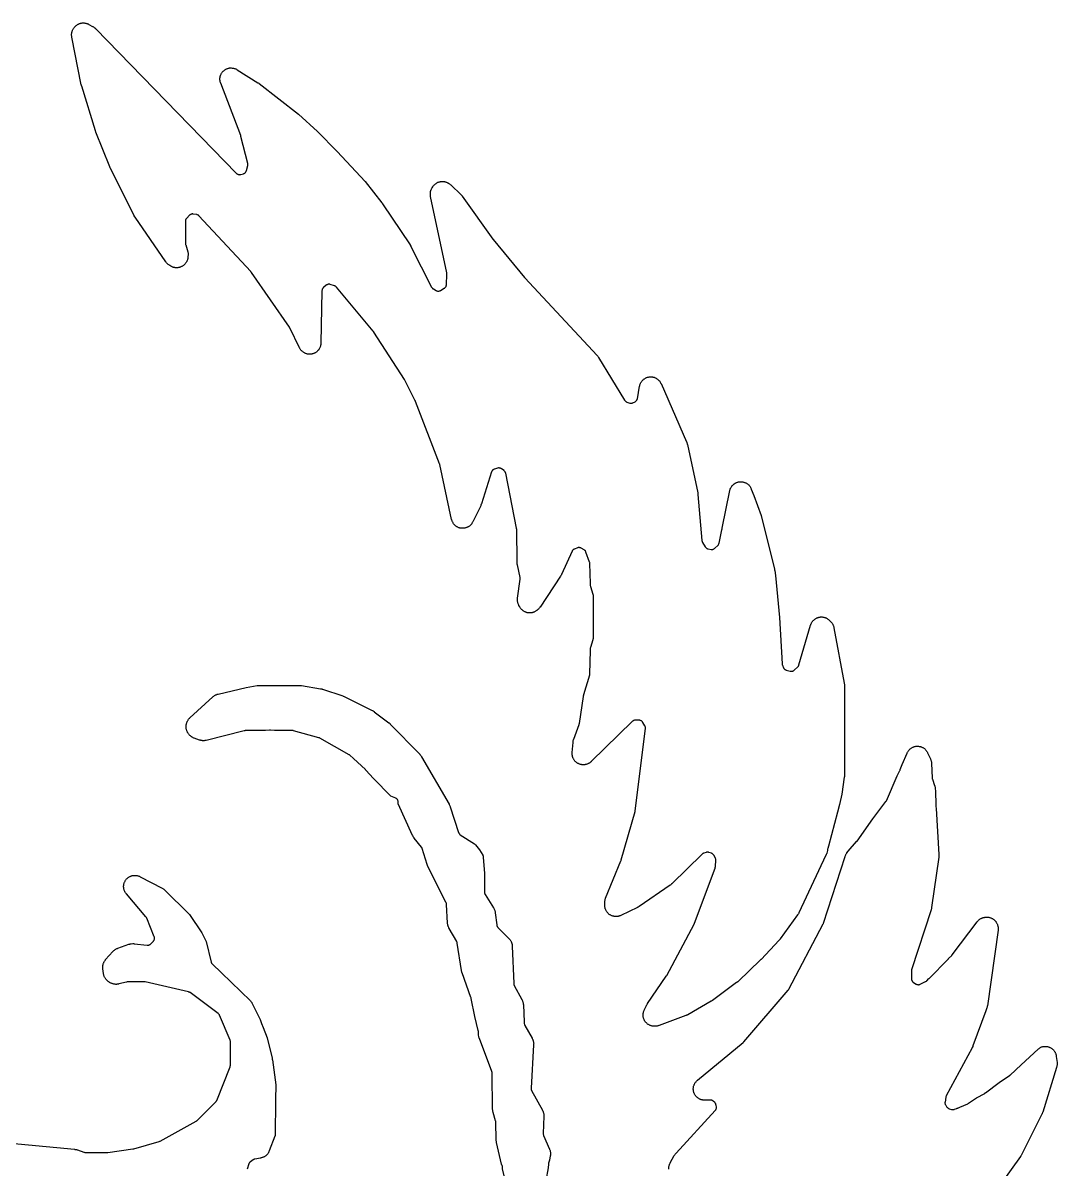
# Model space of a CAD drawing. Header units: millimetres. Extents: x 13 to 182, y 21 to 298.
# Drawn here: x 97.6 to 170.2, y 217.3 to 297.8 of the extents above; entities that cross this region are included whole.
import ezdxf

# ---------------------------------------------------------------- set-up
doc = ezdxf.new("R2010")
doc.units = ezdxf.units.MM
doc.layers.add('CUT', color=7, linetype='CONTINUOUS')

msp = doc.modelspace()

# ---------------------------------------------------------------- linework, layer by layer
at = {"layer": 'CUT'}
msp.add_lwpolyline([(112.8887, 287.1507), (113.076, 287.2076), (113.1048, 287.218), (113.1324, 287.2313), (113.1585, 287.2473), (113.1828, 287.2659), (113.2051, 287.2869), (113.2252, 287.31), (113.2428, 287.3351), (113.2577, 287.3618), (113.2699, 287.3899), (113.2791, 287.4191), (113.3712, 287.7733), (113.3773, 287.8027), (113.3804, 287.8325), (113.3806, 287.8625), (113.3777, 287.8923), (113.3719, 287.9217), (112.8967, 289.8198), (112.8918, 289.8371), (112.8845, 289.8605), (112.8786, 289.8774), (111.4748, 293.5547), (111.4674, 293.5756), (111.4536, 293.6177), (111.442, 293.6604), (111.4348, 293.6929), (111.4274, 293.7366), (111.4235, 293.7695), (111.4205, 293.8138), (111.4198, 293.8469), (111.4211, 293.8913), (111.4237, 293.9244), (111.4294, 293.9683), (111.4352, 294.001), (111.4452, 294.0442), (111.4542, 294.0761), (111.4684, 294.1181), (111.4805, 294.149), (111.4988, 294.1894), (111.5139, 294.219), (111.536, 294.2574), (111.554, 294.2853), (111.5798, 294.3214), (111.6004, 294.3474), (111.6296, 294.3807), (111.6527, 294.4046), (111.685, 294.4349), (111.7103, 294.4564), (111.7455, 294.4834), (111.7728, 294.5023), (111.8105, 294.5256), (111.8395, 294.5417), (111.8793, 294.5613), (111.9097, 294.5745), (111.9512, 294.59), (111.9829, 294.6001), (112.0257, 294.6115), (112.0579, 294.6184), (112.1022, 294.6256), (112.1392, 294.6297), (112.1861, 294.6325), (112.2039, 294.6326), (112.269, 294.6235), (112.3029, 294.6188), (112.3621, 294.6105), (112.4294, 294.6011), (112.4601, 294.5914), (112.5037, 294.5752), (112.5357, 294.5615), (112.5774, 294.5409), (112.6179, 294.5182), (112.6379, 294.5063), (114.0842, 293.5951), (114.1032, 293.5825), (114.1497, 293.5498), (114.168, 293.5362), (116.9264, 291.3801), (118.2701, 290.1633), (119.6618, 288.7671), (121.6113, 286.652), (122.7943, 285.1558), (122.8051, 285.1416), (122.8313, 285.1056), (122.8415, 285.091), (124.7696, 282.2106), (124.784, 282.1877), (124.8181, 282.1294), (124.8311, 282.1056), (126.2847, 279.2413), (126.2995, 279.2154), (126.3168, 279.1911), (126.3365, 279.1686), (126.3583, 279.1482), (126.382, 279.1301), (126.4074, 279.1144), (126.6113, 279.002), (126.6366, 278.9896), (126.663, 278.9796), (126.6902, 278.9721), (126.718, 278.9672), (126.7461, 278.9649), (126.7743, 278.9653), (126.8023, 278.9683), (126.8299, 278.974), (126.8569, 278.9822), (126.883, 278.9929), (126.908, 279.006), (127.1771, 279.164), (127.202, 279.1803), (127.2251, 279.199), (127.2463, 279.22), (127.2653, 279.2429), (127.282, 279.2676), (127.2961, 279.2938), (127.3075, 279.3213), (127.3162, 279.3498), (127.322, 279.379), (127.3249, 279.4087), (127.3603, 280.1653), (127.3604, 280.1909), (127.3583, 280.2164), (127.3541, 280.2416), (126.2146, 285.61), (126.2106, 285.6309), (126.2038, 285.6729), (126.1989, 285.7153), (126.1968, 285.7471), (126.1959, 285.7897), (126.1968, 285.8216), (126.2, 285.8641), (126.2039, 285.8958), (126.2111, 285.9378), (126.218, 285.9689), (126.2291, 286.0101), (126.2389, 286.0405), (126.2539, 286.0803), (126.2665, 286.1097), (126.2852, 286.1479), (126.3057, 286.1853), (126.3163, 286.2037), (126.3609, 286.2767), (126.373, 286.2954), (126.3982, 286.3323), (126.4251, 286.3678), (126.4465, 286.3934), (126.4769, 286.4262), (126.5007, 286.4495), (126.5341, 286.4791), (126.5602, 286.5), (126.5964, 286.5261), (126.6244, 286.5443), (126.663, 286.5667), (126.6927, 286.582), (126.7333, 286.6005), (126.7644, 286.6128), (126.8066, 286.6272), (126.8387, 286.6363), (126.8822, 286.6464), (126.9151, 286.6524), (126.9593, 286.6582), (126.9926, 286.6608), (127.0372, 286.6622), (127.0706, 286.6615), (127.1151, 286.6584), (127.1483, 286.6545), (127.1923, 286.647), (127.2249, 286.6398), (127.2679, 286.628), (127.2997, 286.6176), (127.3413, 286.6016), (127.3821, 286.5836), (127.4023, 286.5741), (127.4384, 286.5559), (127.458, 286.5454), (127.4967, 286.5235), (127.5344, 286.4997), (127.5616, 286.4804), (127.5967, 286.453), (127.6304, 286.4239), (127.6468, 286.4089), (128.331, 285.7549), (128.346, 285.7399), (128.3753, 285.7091), (128.4031, 285.677), (128.4294, 285.6436), (128.4421, 285.6266), (130.5932, 282.6068), (130.5995, 282.5983), (130.6084, 282.5867), (130.6149, 282.5784), (132.8056, 279.9219), (132.8115, 279.915), (132.8197, 279.9056), (132.8258, 279.8989), (137.9011, 274.451), (137.9163, 274.4338), (137.9459, 274.3987), (137.9736, 274.3621), (137.9993, 274.3242), (138.0118, 274.3049), (139.8358, 271.3025), (139.8527, 271.2776), (139.8721, 271.2545), (139.8936, 271.2334), (139.9172, 271.2146), (139.9426, 271.1983), (139.9694, 271.1846), (139.9975, 271.1736), (140.1966, 271.1074), (140.2252, 271.0994), (140.2544, 271.0943), (140.2839, 271.0921), (140.3136, 271.0929), (140.343, 271.0965), (140.3719, 271.1031), (140.4, 271.1124), (140.427, 271.1245), (140.5749, 271.1995), (140.6016, 271.2148), (140.6266, 271.2328), (140.6496, 271.2532), (140.6704, 271.2759), (140.6888, 271.3006), (140.7045, 271.327), (140.7175, 271.355), (140.7275, 271.3841), (140.7345, 271.414), (140.8918, 272.29), (140.8962, 272.3116), (140.9061, 272.3545), (140.9181, 272.397), (140.9287, 272.4283), (140.9448, 272.4693), (140.9583, 272.4995), (140.9784, 272.5388), (140.9948, 272.5674), (141.0186, 272.6045), (141.0378, 272.6315), (141.0651, 272.6661), (141.0868, 272.691), (141.1174, 272.7228), (141.1414, 272.7454), (141.175, 272.7741), (141.2011, 272.7943), (141.2373, 272.8195), (141.2653, 272.837), (141.3038, 272.8586), (141.3334, 272.8733), (141.3738, 272.8909), (141.4047, 272.9027), (141.4466, 272.9163), (141.4785, 272.925), (141.5216, 272.9345), (141.5542, 272.94), (141.598, 272.9452), (141.6309, 272.9474), (141.675, 272.9483), (141.7081, 272.9474), (141.752, 272.9439), (141.7848, 272.9398), (141.8282, 272.932), (141.8604, 272.9247), (141.9029, 272.9127), (141.9342, 272.9022), (141.9753, 272.8862), (142.0055, 272.8727), (142.0448, 272.8527), (142.0735, 272.8363), (142.1107, 272.8126), (142.1376, 272.7934), (142.1723, 272.7662), (142.1972, 272.7445), (142.229, 272.714), (142.2517, 272.69), (142.2804, 272.6565), (142.3007, 272.6303), (142.3259, 272.5942), (142.3435, 272.5662), (142.3651, 272.5278), (142.3848, 272.4883), (142.3942, 272.4684), (144.1913, 268.379), (144.2, 268.3578), (144.2162, 268.3151), (144.2303, 268.2716), (144.2421, 268.2274), (144.2474, 268.2052), (144.9723, 264.8156), (144.9773, 264.7877), (144.9877, 264.7179), (144.991, 264.6898), (145.2666, 261.4561), (145.2702, 261.4285), (145.2764, 261.4014), (145.2851, 261.375), (145.2961, 261.3495), (145.3095, 261.3251), (145.5042, 261.0065), (145.5201, 260.983), (145.5382, 260.9612), (145.5582, 260.9411), (145.5801, 260.923), (145.6035, 260.9071), (145.6284, 260.8935), (145.6544, 260.8822), (145.6814, 260.8735), (145.7091, 260.8673), (145.9069, 260.8331), (145.9374, 260.8294), (145.9682, 260.8289), (145.9988, 260.8315), (146.029, 260.8372), (146.0584, 260.846), (146.0868, 260.8577), (146.1138, 260.8723), (146.1392, 260.8896), (146.1627, 260.9094), (146.3817, 261.1137), (146.4032, 261.1359), (146.4223, 261.1602), (146.4387, 261.1864), (146.4524, 261.2141), (146.4632, 261.2431), (146.4709, 261.273), (146.6638, 262.2176), (146.67, 262.23), (146.6803, 262.2569), (146.688, 262.2847), (146.693, 262.3132), (146.7087, 262.4374), (147.1997, 264.8426), (147.2278, 264.9703), (147.2331, 264.9919), (147.2448, 265.0349), (147.2587, 265.0773), (147.2647, 265.093), (147.2792, 265.1274), (147.2937, 265.1574), (147.315, 265.1966), (147.3324, 265.2251), (147.3575, 265.2619), (147.3776, 265.2885), (147.4062, 265.3227), (147.4289, 265.3472), (147.4607, 265.3784), (147.4857, 265.4005), (147.5205, 265.4284), (147.5475, 265.448), (147.5849, 265.4723), (147.6137, 265.4891), (147.6533, 265.5095), (147.6837, 265.5234), (147.7251, 265.5399), (147.7567, 265.5507), (147.7995, 265.5629), (147.832, 265.5706), (147.8759, 265.5785), (147.909, 265.5829), (147.9534, 265.5865), (147.9867, 265.5876), (148.0313, 265.5868), (148.0646, 265.5845), (148.1089, 265.5793), (148.1418, 265.5738), (148.1853, 265.5642), (148.2175, 265.5555), (148.2599, 265.5417), (148.2911, 265.5298), (148.3319, 265.5118), (148.3617, 265.4969), (148.4006, 265.475), (148.4288, 265.4572), (148.4652, 265.4316), (148.4916, 265.4111), (148.5253, 265.382), (148.5495, 265.3589), (148.5802, 265.3266), (148.602, 265.3013), (148.6294, 265.2662), (148.6485, 265.2388), (148.6723, 265.2011), (148.6886, 265.172), (148.7085, 265.1322), (148.7264, 265.0914), (148.7349, 265.0707), (148.9117, 264.6064), (149.421, 263.2028), (150.3595, 259.4421), (150.3638, 259.4229), (150.3737, 259.3746), (150.3772, 259.3552), (150.4325, 259.0059), (150.7199, 256.0499), (150.8916, 252.8064), (150.8945, 252.7783), (150.8999, 252.7506), (150.9079, 252.7235), (150.9184, 252.6974), (150.9972, 252.5253), (151.0106, 252.4995), (151.0264, 252.475), (151.0446, 252.4522), (151.0649, 252.4312), (151.0871, 252.4124), (151.111, 252.3958), (151.1365, 252.3815), (151.1632, 252.3698), (151.1909, 252.3608), (151.4636, 252.2863), (151.4933, 252.2798), (151.5235, 252.2763), (151.5539, 252.2759), (151.5842, 252.2786), (151.6141, 252.2844), (151.6432, 252.2931), (151.6713, 252.3047), (151.6981, 252.3192), (151.7233, 252.3362), (151.7466, 252.3557), (151.995, 252.5861), (152.0174, 252.6092), (152.0372, 252.6347), (152.0542, 252.6621), (152.0682, 252.6912), (152.0789, 252.7216), (152.8982, 255.5157), (152.905, 255.5369), (152.9196, 255.579), (152.9364, 255.6203), (152.9504, 255.6506), (152.9711, 255.6901), (152.9881, 255.7188), (153.0126, 255.7561), (153.0323, 255.783), (153.0604, 255.8176), (153.0827, 255.8425), (153.1141, 255.8741), (153.1387, 255.8966), (153.1731, 255.9251), (153.1998, 255.945), (153.2368, 255.9699), (153.2654, 255.9871), (153.3047, 256.0082), (153.3349, 256.0225), (153.376, 256.0396), (153.4075, 256.0509), (153.4501, 256.0638), (153.4825, 256.0719), (153.5262, 256.0806), (153.5593, 256.0854), (153.6036, 256.0897), (153.637, 256.0913), (153.6815, 256.0911), (153.7149, 256.0894), (153.7592, 256.0848), (153.7922, 256.0798), (153.8359, 256.0709), (153.8683, 256.0626), (153.9108, 256.0494), (153.9422, 256.038), (153.9833, 256.0207), (154.0133, 256.0062), (154.0525, 255.9849), (154.081, 255.9675), (154.1178, 255.9424), (154.1445, 255.9223), (154.1787, 255.8937), (154.2114, 255.8635), (154.2274, 255.8479), (154.3165, 255.757), (154.3316, 255.7408), (154.361, 255.7076), (154.3888, 255.673), (154.4083, 255.6461), (154.4325, 255.609), (154.4492, 255.5803), (154.4697, 255.541), (154.4835, 255.5108), (154.5, 255.4696), (154.5108, 255.4382), (154.5232, 255.3956), (154.5334, 255.3525), (154.538, 255.3308), (155.2611, 251.4354), (155.2644, 251.415), (155.27, 251.3742), (155.2738, 251.3331), (155.2757, 251.2918), (155.2762, 251.2712), (155.2762, 244.9847), (155.2759, 244.9679), (155.2746, 244.9342), (155.2721, 244.9006), (155.2683, 244.8672), (155.2661, 244.8505), (155.0841, 243.6443), (154.9335, 242.9273), (154.7982, 242.3842), (154.1614, 240.0014), (154.0997, 239.8342), (154.09, 239.8028), (154.0838, 239.7704), (154.0812, 239.7376), (154.0802, 239.6974), (154.0326, 239.5193), (154.027, 239.5), (154.0149, 239.4616), (154.0011, 239.4239), (153.9856, 239.3868), (153.9774, 239.3684), (152.0718, 235.3199), (152.0624, 235.301), (152.0427, 235.2638), (152.0213, 235.2275), (151.9982, 235.1923), (151.9862, 235.175), (150.7694, 233.4964), (150.7516, 233.4734), (150.7051, 233.4173), (150.6858, 233.3955), (149.4189, 232.054), (149.4111, 232.0459), (149.3914, 232.0261), (149.3834, 232.0182), (147.8079, 230.508), (147.7858, 230.4882), (147.7291, 230.4406), (147.7058, 230.4223), (146.0094, 229.179), (145.9889, 229.1648), (145.9367, 229.1308), (145.9154, 229.1178), (144.2745, 228.1749), (144.2583, 228.166), (144.2255, 228.1489), (144.1921, 228.1332), (144.158, 228.1189), (144.1408, 228.1121), (142.2639, 227.4116), (142.2435, 227.4046), (142.2023, 227.3914), (142.1605, 227.3802), (142.1288, 227.3734), (142.0861, 227.3663), (142.0539, 227.3625), (142.0108, 227.3596), (141.9675, 227.3587), (141.9459, 227.3588), (141.9135, 227.3596), (141.8914, 227.3608), (141.8472, 227.3642), (141.8033, 227.3698), (141.7706, 227.3756), (141.7274, 227.3854), (141.6954, 227.3944), (141.6534, 227.4085), (141.6225, 227.4206), (141.5821, 227.4387), (141.5525, 227.4538), (141.514, 227.4758), (141.4861, 227.4937), (141.45, 227.5194), (141.4239, 227.54), (141.3905, 227.5691), (141.3666, 227.5921), (141.3363, 227.6244), (141.3147, 227.6496), (141.2877, 227.6848), (141.2687, 227.712), (141.2453, 227.7496), (141.2291, 227.7786), (141.2095, 227.8183), (141.1962, 227.8488), (141.1806, 227.8902), (141.1704, 227.9218), (141.1589, 227.9646), (141.1519, 227.997), (141.1447, 228.0408), (141.1409, 228.0737), (141.138, 228.118), (141.1375, 228.1511), (141.1389, 228.1954), (141.1417, 228.2285), (141.1475, 228.2724), (141.1535, 228.3051), (141.1636, 228.3482), (141.1727, 228.3801), (141.187, 228.4221), (141.2034, 228.4632), (141.2121, 228.4836), (141.3669, 228.8235), (141.3754, 228.8413), (141.3933, 228.8763), (141.4127, 228.9106), (141.4336, 228.944), (141.4444, 228.9605), (142.7668, 230.883), (142.776, 230.8973), (142.7881, 230.9172), (142.7965, 230.932), (144.7158, 234.5367), (144.7244, 234.5543), (144.7355, 234.5789), (144.743, 234.5971), (146.1916, 238.4675), (146.2008, 238.4966), (146.207, 238.5264), (146.2102, 238.5567), (146.2359, 239.0377), (146.236, 239.0674), (146.2332, 239.0969), (146.2274, 239.126), (146.2189, 239.1544), (146.2075, 239.1818), (146.1936, 239.208), (146.0932, 239.3753), (146.0766, 239.4001), (146.0576, 239.4231), (146.0364, 239.4442), (146.0132, 239.463), (145.9883, 239.4794), (145.9618, 239.4933), (145.9341, 239.5044), (145.7593, 239.565), (145.7327, 239.5729), (145.7055, 239.5782), (145.6779, 239.5811), (145.6501, 239.5813), (145.6225, 239.5791), (145.5952, 239.5742), (145.5685, 239.5669), (145.4058, 239.5141), (145.3801, 239.5044), (145.3554, 239.4925), (145.3319, 239.4783), (145.3099, 239.4621), (145.2893, 239.4439), (143.1466, 237.3624), (143.1326, 237.3494), (143.1042, 237.324), (143.0748, 237.2999), (143.0443, 237.277), (143.0288, 237.2659), (140.8534, 235.7728), (140.8393, 235.7635), (140.8107, 235.7454), (140.7815, 235.7284), (140.7517, 235.7125), (140.7366, 235.7049), (139.5834, 235.146), (139.5637, 235.1371), (139.5239, 235.1201), (139.4833, 235.105), (139.4524, 235.0952), (139.4105, 235.0842), (139.3788, 235.0774), (139.336, 235.0704), (139.3038, 235.0667), (139.2606, 235.0638), (139.2281, 235.0632), (139.1848, 235.0645), (139.1525, 235.0671), (139.1095, 235.0726), (139.0776, 235.0782), (139.0353, 235.0878), (139.0041, 235.0964), (138.9629, 235.11), (138.9327, 235.1217), (138.893, 235.1392), (138.864, 235.1537), (138.8262, 235.1749), (138.7988, 235.1921), (138.7632, 235.2169), (138.7375, 235.2367), (138.7045, 235.2647), (138.6808, 235.2869), (138.6507, 235.318), (138.6292, 235.3423), (138.6022, 235.3762), (138.5832, 235.4025), (138.5595, 235.4388), (138.5432, 235.4668), (138.5231, 235.5052), (138.5095, 235.5346), (138.4932, 235.5747), (138.4825, 235.6054), (138.4702, 235.6469), (138.4624, 235.6784), (138.4542, 235.7209), (138.4495, 235.753), (138.4454, 235.7961), (138.4433, 235.8394), (138.4428, 235.861), (138.4428, 236.0244), (138.4433, 236.0462), (138.4455, 236.0897), (138.4497, 236.1331), (138.4544, 236.1654), (138.4629, 236.2082), (138.4707, 236.2399), (138.4832, 236.2817), (138.4977, 236.3228), (138.5055, 236.3431), (139.5834, 238.9801), (139.5892, 238.9955), (139.5966, 239.0169), (139.6016, 239.0326), (140.5722, 242.4302), (140.5777, 242.4525), (140.5814, 242.4753), (141.3062, 248.2551), (141.3084, 248.2832), (141.3079, 248.3115), (141.3048, 248.3396), (141.299, 248.3673), (141.2907, 248.3943), (141.2798, 248.4204), (141.2666, 248.4453), (141.1195, 248.6936), (141.1031, 248.7184), (141.0843, 248.7415), (141.0633, 248.7626), (141.0403, 248.7815), (141.0156, 248.798), (140.9893, 248.812), (140.9618, 248.8234), (140.9333, 248.8319), (140.9041, 248.8376), (140.8745, 248.8404), (140.6165, 248.8516), (140.5859, 248.8514), (140.5555, 248.848), (140.5256, 248.8416), (140.4965, 248.8322), (140.4685, 248.8198), (140.4419, 248.8047), (140.417, 248.7869), (140.3941, 248.7667), (137.5001, 245.9453), (137.4841, 245.9304), (137.4514, 245.9015), (137.4174, 245.8743), (137.391, 245.8551), (137.3545, 245.8312), (137.3263, 245.8147), (137.2877, 245.7945), (137.258, 245.7808), (137.2176, 245.7644), (137.1868, 245.7536), (137.145, 245.7413), (137.1132, 245.7335), (137.0704, 245.7252), (137.0381, 245.7206), (136.9947, 245.7165), (136.9621, 245.715), (136.9185, 245.7151), (136.8858, 245.7168), (136.8425, 245.7212), (136.8101, 245.726), (136.7674, 245.7345), (136.7357, 245.7424), (136.694, 245.7551), (136.6632, 245.766), (136.6229, 245.7826), (136.5933, 245.7965), (136.5548, 245.817), (136.5267, 245.8336), (136.4904, 245.8577), (136.464, 245.877), (136.4302, 245.9045), (136.4058, 245.9263), (136.3748, 245.9569), (136.3527, 245.9809), (136.3247, 246.0144), (136.305, 246.0405), (136.2805, 246.0765), (136.2634, 246.1043), (136.2424, 246.1426), (136.2281, 246.1719), (136.211, 246.212), (136.1996, 246.2426), (136.1864, 246.2842), (136.178, 246.3158), (136.1689, 246.3584), (136.1636, 246.3906), (136.1587, 246.434), (136.1566, 246.4666), (136.1558, 246.5102), (136.1572, 246.5537), (136.1584, 246.5755), (136.2155, 247.2854), (136.2176, 247.3057), (136.2227, 247.3464), (136.2297, 247.3868), (136.2363, 247.4167), (136.247, 247.4563), (136.2594, 247.4953), (136.266, 247.5147), (136.6486, 248.5513), (136.6577, 248.5806), (136.6638, 248.6107), (136.9497, 250.5179), (136.9555, 250.5492), (136.9728, 250.6268), (136.9808, 250.6576), (137.3878, 252.0202), (137.3944, 252.0465), (137.3986, 252.0732), (137.4003, 252.1003), (137.4322, 253.7469), (137.433, 253.7674), (137.4357, 253.8086), (137.4403, 253.8495), (137.4451, 253.88), (137.4534, 253.9204), (137.4635, 253.9603), (137.4691, 253.9802), (137.6316, 254.5167), (137.6388, 254.5452), (137.6431, 254.5743), (137.6445, 254.6036), (137.6446, 257.5918), (137.6431, 257.6215), (137.6387, 257.6509), (137.6314, 257.6798), (137.4691, 258.2087), (137.4635, 258.2287), (137.4532, 258.2687), (137.4447, 258.3093), (137.4398, 258.3399), (137.4351, 258.381), (137.4323, 258.4223), (137.4314, 258.443), (137.4013, 259.8424), (137.3988, 259.8751), (137.3928, 259.9073), (137.3833, 259.9386), (137.1263, 260.6444), (137.1145, 260.6723), (137.1, 260.6989), (137.0828, 260.7239), (137.0632, 260.7471), (137.0413, 260.7681), (137.0174, 260.7868), (136.9918, 260.803), (136.7797, 260.9226), (136.7533, 260.9359), (136.7257, 260.9464), (136.6972, 260.9542), (136.6681, 260.9592), (136.6387, 260.9613), (136.6092, 260.9604), (136.5799, 260.9567), (136.5511, 260.9501), (136.5231, 260.9407), (136.3079, 260.8566), (136.2815, 260.8448), (136.2563, 260.8304), (136.2327, 260.8138), (136.2107, 260.7949), (136.1907, 260.774), (136.1728, 260.7512), (136.1571, 260.7269), (136.1439, 260.7011), (135.4062, 259.0745), (135.3984, 259.0583), (135.3824, 259.0263), (135.365, 258.9949), (135.3464, 258.9643), (135.3368, 258.9492), (133.9069, 256.791), (133.8938, 256.7722), (133.8665, 256.7354), (133.8375, 256.6999), (133.8144, 256.6745), (133.7819, 256.6422), (133.7478, 256.6117), (133.7303, 256.5968), (133.6766, 256.5534), (133.6592, 256.54), (133.6239, 256.5142), (133.5873, 256.4901), (133.559, 256.4734), (133.5202, 256.4529), (133.4905, 256.439), (133.4499, 256.4225), (133.4189, 256.4116), (133.3769, 256.399), (133.345, 256.3912), (133.302, 256.3828), (133.2695, 256.3781), (133.2259, 256.3739), (133.1931, 256.3724), (133.1493, 256.3725), (133.1165, 256.3742), (133.0729, 256.3785), (133.0404, 256.3834), (132.9974, 256.392), (132.9656, 256.3999), (132.9236, 256.4127), (132.8927, 256.4237), (132.8522, 256.4405), (132.8225, 256.4545), (132.7838, 256.4751), (132.7556, 256.4919), (132.7191, 256.5162), (132.6927, 256.5357), (132.6588, 256.5634), (132.6344, 256.5854), (132.6033, 256.6163), (132.5811, 256.6405), (132.5532, 256.6743), (132.5335, 256.7006), (132.509, 256.7369), (132.4862, 256.7743), (132.4753, 256.7934), (132.4169, 256.9013), (132.4061, 256.9223), (132.3859, 256.965), (132.3678, 257.0087), (132.3561, 257.0421), (132.3427, 257.0874), (132.3345, 257.1219), (132.326, 257.1684), (132.3214, 257.2035), (132.3179, 257.2506), (132.317, 257.286), (132.3184, 257.3333), (132.3223, 257.3804), (132.3248, 257.4039), (132.5074, 258.7563), (132.5098, 258.7823), (132.5099, 258.8084), (132.5077, 258.8345), (132.5032, 258.8603), (132.3087, 259.7533), (132.3044, 259.7756), (132.297, 259.8203), (132.2919, 259.8653), (132.289, 259.9105), (132.2882, 259.9331), (132.258, 262.262), (132.2564, 262.2894), (132.2523, 262.3165), (131.4868, 266.1766), (131.4801, 266.2038), (131.4709, 266.2303), (131.4592, 266.2557), (131.4452, 266.28), (131.429, 266.3029), (131.4108, 266.3241), (131.3906, 266.3436), (131.3687, 266.3611), (131.1862, 266.4935), (131.1628, 266.5089), (131.138, 266.522), (131.1121, 266.5328), (131.0853, 266.5411), (131.0579, 266.5468), (131.03, 266.55), (131.002, 266.5506), (130.974, 266.5485), (130.9464, 266.5439), (130.9193, 266.5366), (130.6932, 266.4649), (130.6663, 266.4549), (130.6405, 266.4424), (130.616, 266.4276), (130.5931, 266.4104), (130.5719, 266.3912), (130.5526, 266.37), (130.5354, 266.347), (130.5205, 266.3226), (130.508, 266.2968), (130.498, 266.2699), (129.7871, 264.0365), (129.7759, 264.0053), (129.7452, 263.9286), (129.7317, 263.8984), (129.176, 262.7634), (129.1658, 262.7437), (129.1443, 262.7048), (129.1208, 262.6669), (129.1019, 262.6395), (129.0749, 262.6041), (129.0533, 262.5787), (129.0229, 262.5462), (128.999, 262.523), (128.9655, 262.4937), (128.9394, 262.473), (128.9032, 262.4471), (128.8752, 262.4291), (128.8366, 262.4069), (128.8069, 262.3917), (128.7663, 262.3735), (128.7353, 262.3613), (128.6931, 262.3471), (128.661, 262.3381), (128.6176, 262.3282), (128.5848, 262.3224), (128.5407, 262.3168), (128.5074, 262.3142), (128.463, 262.313), (128.4296, 262.3137), (128.3853, 262.3169), (128.3522, 262.321), (128.3083, 262.3285), (128.2758, 262.3358), (128.2329, 262.3477), (128.2012, 262.3581), (128.1597, 262.3742), (128.1293, 262.3877), (128.0896, 262.4078), (128.0606, 262.4242), (128.023, 262.4481), (127.9958, 262.4674), (127.9608, 262.4948), (127.9357, 262.5167), (127.9035, 262.5475), (127.8806, 262.5717), (127.8517, 262.6055), (127.8313, 262.6319), (127.8059, 262.6684), (127.7882, 262.6967), (127.7665, 262.7355), (127.7517, 262.7654), (127.734, 262.8062), (127.7222, 262.8374), (127.7085, 262.8797), (127.697, 262.9227), (127.6918, 262.9443), (126.8594, 266.7979), (126.8537, 266.8203), (126.8462, 266.8423), (125.1605, 271.2221), (125.1546, 271.2363), (125.1461, 271.2555), (125.1395, 271.2694), (124.4071, 272.7124), (124.3997, 272.7261), (124.389, 272.7446), (124.3809, 272.7579), (122.2267, 276.0938), (122.2164, 276.1087), (122.2017, 276.1288), (122.1905, 276.1431), (119.6044, 279.2486), (119.5851, 279.2696), (119.564, 279.2886), (119.5412, 279.3056), (119.5169, 279.3203), (119.4913, 279.3327), (119.4646, 279.3426), (119.1716, 279.4356), (119.1426, 279.4432), (119.113, 279.4479), (119.0831, 279.4496), (119.0532, 279.4484), (119.0236, 279.4441), (118.9945, 279.4369), (118.9663, 279.4269), (118.9392, 279.4141), (118.9135, 279.3987), (118.8895, 279.3807), (118.6956, 279.2203), (118.6745, 279.201), (118.6553, 279.1798), (118.6382, 279.1569), (118.6234, 279.1324), (118.6109, 279.1067), (118.601, 279.0799), (118.5936, 279.0522), (118.589, 279.024), (118.587, 278.9955), (118.5091, 275.3138), (118.5081, 275.2916), (118.505, 275.2473), (118.4997, 275.2033), (118.4941, 275.1705), (118.4844, 275.1271), (118.4756, 275.0951), (118.4618, 275.0529), (118.4499, 275.0219), (118.4319, 274.9813), (118.417, 274.9515), (118.3952, 274.9129), (118.3774, 274.8848), (118.3518, 274.8485), (118.3314, 274.8223), (118.3024, 274.7887), (118.2794, 274.7646), (118.2472, 274.734), (118.222, 274.7123), (118.187, 274.6851), (118.1598, 274.666), (118.1222, 274.6423), (118.0933, 274.626), (118.0536, 274.6061), (118.0231, 274.5927), (117.9817, 274.5768), (117.95, 274.5665), (117.9072, 274.5548), (117.8747, 274.5477), (117.831, 274.5403), (117.798, 274.5363), (117.7537, 274.5333), (117.7204, 274.5326), (117.676, 274.5339), (117.6429, 274.5366), (117.5989, 274.5422), (117.5661, 274.5481), (117.5229, 274.5581), (117.4909, 274.5672), (117.4488, 274.5814), (117.4179, 274.5936), (117.3774, 274.6119), (117.3479, 274.627), (117.3094, 274.6492), (117.2814, 274.6672), (117.2454, 274.6931), (117.2193, 274.7138), (117.186, 274.7431), (117.1621, 274.7662), (117.1318, 274.7987), (117.1103, 274.824), (117.0834, 274.8593), (117.0645, 274.8867), (117.0411, 274.9244), (117.0197, 274.9633), (117.0094, 274.983), (116.3203, 276.3902), (116.3097, 276.4101), (116.2975, 276.4291), (113.6323, 280.2779), (113.6194, 280.2951), (113.601, 280.318), (113.587, 280.3342), (109.9491, 284.2486), (109.9283, 284.269), (109.9057, 284.2872), (109.8814, 284.3031), (109.8556, 284.3166), (109.8287, 284.3275), (109.8008, 284.3358), (109.7723, 284.3413), (109.5354, 284.3756), (109.5074, 284.3783), (109.4793, 284.3783), (109.4513, 284.3758), (109.4237, 284.3706), (109.3967, 284.3629), (109.3705, 284.3527), (109.3454, 284.3401), (109.3216, 284.3252), (109.2992, 284.3081), (109.2786, 284.289), (109.0868, 284.094), (109.0673, 284.0721), (109.05, 284.0484), (109.0351, 284.0232), (109.0227, 283.9966), (109.013, 283.9689), (109.0061, 283.9405), (109.0019, 283.9114), (109.0006, 283.8822), (109.0083, 282.298), (109.0097, 282.2702), (109.0138, 282.2426), (109.0203, 282.2155), (109.1644, 281.7215), (109.1699, 281.7009), (109.1799, 281.6595), (109.1874, 281.62), (109.1704, 281.2829), (109.1699, 281.2805), (109.1644, 281.2599), (109.1406, 281.1785), (109.1341, 281.158), (109.1201, 281.1173), (109.1041, 281.0773), (109.0907, 281.0479), (109.071, 281.0096), (109.0549, 280.9817), (109.0316, 280.9455), (109.0129, 280.9192), (108.9862, 280.8853), (108.9651, 280.861), (108.9353, 280.8298), (108.9119, 280.8076), (108.8793, 280.7795), (108.8539, 280.7596), (108.8188, 280.7347), (108.7916, 280.7173), (108.7542, 280.6959), (108.7255, 280.6812), (108.6862, 280.6634), (108.6562, 280.6515), (108.6155, 280.6376), (108.5845, 280.6286), (108.5426, 280.6187), (108.5108, 280.6127), (108.4682, 280.6068), (108.436, 280.6039), (108.393, 280.6021), (108.3607, 280.6023), (108.3177, 280.6047), (108.2856, 280.6079), (108.243, 280.6144), (108.2114, 280.6207), (108.1696, 280.6312), (108.1387, 280.6405), (108.0981, 280.6549), (108.0683, 280.6672), (108.0292, 280.6854), (107.9912, 280.7055), (107.9723, 280.716), (107.8961, 280.7609), (107.8754, 280.7739), (107.8348, 280.8009), (107.7957, 280.8302), (107.7676, 280.8536), (107.7318, 280.8869), (107.7065, 280.9133), (107.6745, 280.9502), (107.6447, 280.9889), (107.6303, 281.0086), (105.4594, 284.1587), (105.4425, 284.185), (105.4028, 284.2522), (105.3878, 284.2796), (103.7191, 287.6101), (103.7111, 287.627), (103.692, 287.6696), (103.6847, 287.6867), (102.7064, 290.1256), (102.6998, 290.143), (102.6843, 290.1869), (102.6784, 290.2046), (101.7121, 293.3428), (101.7059, 293.3649), (101.6918, 293.4205), (101.6868, 293.4429), (101.0197, 296.7914), (101.0158, 296.8139), (101.0092, 296.8589), (101.0048, 296.9042), (101.0033, 296.9382), (101.0036, 296.9837), (101.0055, 297.0177), (101.0103, 297.063), (101.0157, 297.0966), (101.0251, 297.1412), (101.0338, 297.1741), (101.0476, 297.2175), (101.0596, 297.2494), (101.0778, 297.2911), (101.093, 297.3216), (101.1152, 297.3613), (101.1334, 297.3901), (101.1596, 297.4273), (101.1876, 297.4632), (101.202, 297.4807), (101.2276, 297.5102), (101.2422, 297.5263), (101.2723, 297.5578), (101.3038, 297.5878), (101.3285, 297.609), (101.3627, 297.6358), (101.3893, 297.6546), (101.426, 297.678), (101.4544, 297.6941), (101.4931, 297.7138), (101.5229, 297.7272), (101.5634, 297.743), (101.5943, 297.7534), (101.6361, 297.7653), (101.6678, 297.7727), (101.7106, 297.7804), (101.7429, 297.7847), (101.7863, 297.7883), (101.8189, 297.7895), (101.8623, 297.7889), (101.8949, 297.7869), (101.9381, 297.7821), (101.9703, 297.7769), (102.0128, 297.768), (102.0444, 297.7597), (102.0859, 297.7467), (102.1165, 297.7355), (102.1565, 297.7185), (102.1957, 297.6997), (102.2151, 297.6898), (102.4747, 297.5489), (102.4943, 297.5376), (102.5328, 297.5141), (102.5701, 297.4887), (102.5971, 297.4683), (102.6316, 297.4393), (102.6647, 297.4086), (102.6809, 297.3929), (112.5866, 287.2283), (112.6085, 287.2081), (112.6322, 287.19), (112.6576, 287.1745), (112.6845, 287.1615), (112.7124, 287.1512), (112.7413, 287.1438), (112.7708, 287.1393), (112.8005, 287.1377), (112.8303, 287.1391), (112.8598, 287.1434)], close=True, dxfattribs=at)
for points in [[(131.5177, 216.2912), (131.274, 217.3496), (131.2718, 217.4551), (131.2699, 217.4837), (131.2652, 217.512), (131.2578, 217.5398), (131.2478, 217.5667), (131.1962, 217.6875), (130.8473, 219.2027), (130.8429, 219.2246), (130.835, 219.2685), (130.8294, 219.3128), (130.8259, 219.3572), (130.8247, 219.3795), (130.7896, 220.6398), (130.7878, 220.6652), (130.7839, 220.6904), (130.7778, 220.7152), (130.6048, 221.3104), (130.5996, 221.3299), (130.5901, 221.3691), (130.5823, 221.4086), (130.5779, 221.4385), (130.5737, 221.4787), (130.5713, 221.5189), (130.5706, 221.5391), (130.5356, 224.0762), (130.5341, 224.1022), (130.5303, 224.1281), (130.5243, 224.1535), (130.5162, 224.1783), (129.6383, 226.4974), (129.632, 226.5149), (129.6204, 226.5501), (129.6101, 226.5857), (129.6014, 226.6218), (129.5974, 226.6399), (129.5785, 226.7343), (129.5671, 227.0089), (129.5643, 227.0388), (129.5586, 227.0682), (129.3145, 228.0576), (129.0666, 229.3004), (129.0615, 229.3217), (129.0534, 229.3507), (129.0468, 229.3717), (128.4223, 231.1178), (128.4156, 231.1383), (128.403, 231.1795), (128.3924, 231.2213), (128.3839, 231.2636), (128.3801, 231.2848), (128.0877, 233.1975), (128.0822, 233.2248), (128.0742, 233.2514), (128.0638, 233.2772), (128.051, 233.302), (127.5134, 234.2344), (127.5032, 234.2531), (127.4838, 234.2909), (127.4661, 234.3296), (127.4542, 234.3592), (127.4403, 234.3994), (127.4313, 234.43), (127.4212, 234.4714), (127.4151, 234.5026), (127.409, 234.5448), (127.4049, 234.5871), (127.4033, 234.6083), (127.3386, 235.9024), (127.3355, 235.9333), (127.3292, 235.9636), (127.3198, 235.9931), (127.3074, 236.0215), (126.0272, 238.5839), (126.0194, 238.6005), (126.0043, 238.6339), (125.9907, 238.668), (125.9784, 238.7026), (125.9726, 238.72), (125.6296, 239.8285), (125.62, 239.8549), (125.608, 239.8803), (125.5937, 239.9045), (125.5772, 239.9273), (125.0656, 240.5664), (125.0542, 240.5812), (125.032, 240.6114), (125.0111, 240.6426), (124.9964, 240.6665), (124.9782, 240.6992), (124.9613, 240.7327), (124.9532, 240.7496), (123.9479, 242.9707), (123.9357, 242.9948), (123.9281, 243.007), (123.9335, 243.0253), (123.939, 243.0545), (123.9417, 243.0841), (123.9414, 243.1139), (123.9381, 243.1434), (123.932, 243.1725), (123.9229, 243.2009), (123.9112, 243.2282), (123.8967, 243.2542), (123.8798, 243.2787), (123.8605, 243.3014), (123.8391, 243.322), (123.8158, 243.3404), (123.7907, 243.3564), (123.7641, 243.3699), (123.4261, 243.5207), (123.4246, 243.5213), (122.1982, 244.7477), (121.6758, 245.3402), (121.6654, 245.3514), (121.6507, 245.3664), (121.6397, 245.3771), (120.8049, 246.1489), (120.778, 246.171), (120.7693, 246.1766), (120.5709, 246.375), (120.5507, 246.3934), (120.529, 246.4099), (120.5059, 246.4243), (118.4357, 247.5902), (118.4138, 247.6014), (118.3911, 247.6107), (118.3677, 247.6182), (116.588, 248.1052), (116.5618, 248.1112), (116.5352, 248.1147), (116.5084, 248.1159), (115.2444, 248.114), (114.9759, 248.1451), (114.9421, 248.1471), (114.9083, 248.1453), (114.6168, 248.113), (113.1982, 248.1109), (113.1616, 248.1086), (113.1254, 248.1018), (110.4577, 247.43), (110.4363, 247.4252), (110.3935, 247.4166), (110.3502, 247.4101), (110.3176, 247.4068), (110.2739, 247.4045), (110.2411, 247.4044), (110.1974, 247.4064), (110.1648, 247.4094), (110.1215, 247.4156), (110.0893, 247.4219), (110.0468, 247.4323), (110.0049, 247.4447), (109.9841, 247.4514), (109.6133, 247.5813), (109.5916, 247.5896), (109.5485, 247.6072), (109.5064, 247.627), (109.4757, 247.6435), (109.4359, 247.6676), (109.4071, 247.6871), (109.37, 247.7152), (109.3433, 247.7376), (109.3093, 247.7693), (109.2851, 247.7944), (109.2545, 247.8295), (109.233, 247.8569), (109.2062, 247.8949), (109.1815, 247.9343), (109.1696, 247.9543), (109.1492, 247.9909), (109.1388, 248.0107), (109.1189, 248.0507), (109.1011, 248.0917), (109.0893, 248.123), (109.0756, 248.1655), (109.067, 248.1979), (109.0576, 248.2416), (109.0522, 248.2746), (109.0472, 248.319), (109.0451, 248.3524), (109.0445, 248.3971), (109.0458, 248.4305), (109.0496, 248.4751), (109.0557, 248.5193), (109.0593, 248.5414), (109.0612, 248.5518), (109.0655, 248.5721), (109.075, 248.6123), (109.0864, 248.6521), (109.0962, 248.6815), (109.1112, 248.7201), (109.1237, 248.7485), (109.1422, 248.7855), (109.1573, 248.8126), (109.179, 248.8478), (109.1965, 248.8734), (109.2214, 248.9065), (109.2412, 248.9303), (109.2691, 248.9609), (109.2983, 248.9902), (109.3132, 249.0046), (110.9313, 250.4845), (110.9486, 250.4995), (110.9839, 250.5286), (111.0206, 250.5559), (111.0491, 250.5749), (111.0884, 250.5983), (111.1187, 250.6144), (111.1602, 250.6337), (111.192, 250.6465), (111.2352, 250.6615), (111.2792, 250.6743), (111.3013, 250.6801), (113.2589, 251.1427), (114.0301, 251.2739), (116.994, 251.2839), (117.0125, 251.2835), (117.0494, 251.2822), (117.0862, 251.2792), (117.1228, 251.2748), (117.1411, 251.2723), (118.4868, 251.0539), (118.5043, 251.0507), (118.5392, 251.0436), (118.5737, 251.0352), (118.6079, 251.0254), (118.6249, 251.0201), (120.0482, 250.5499), (120.0788, 250.5386), (120.1539, 250.5076), (120.1835, 250.4941), (122.1179, 249.5265), (122.1363, 249.5167), (122.1727, 249.4963), (122.2082, 249.4743), (122.2426, 249.4506), (122.2595, 249.4383), (123.2853, 248.6594), (123.2984, 248.6491), (123.3241, 248.628), (123.349, 248.606), (123.3731, 248.583), (123.385, 248.5714), (125.4528, 246.4534), (125.4655, 246.4398), (125.4904, 246.412), (125.5142, 246.3833), (125.5311, 246.3611), (125.5524, 246.3305), (125.5724, 246.299), (125.582, 246.2831), (127.5149, 242.9445), (127.5263, 242.9235), (127.548, 242.881), (127.5674, 242.8374), (127.5845, 242.7929), (127.5924, 242.7704), (128.1753, 240.9664), (128.1857, 240.9391), (128.1986, 240.9129), (128.214, 240.8881), (128.2318, 240.8649), (128.2517, 240.8436), (128.2736, 240.8243), (128.2973, 240.8072), (129.2885, 240.1628), (129.2889, 240.1624), (129.3562, 240.0868), (129.4574, 239.9731), (129.6583, 239.7476), (129.7747, 239.5608), (129.8859, 239.3723), (129.8934, 239.3447), (129.9002, 239.3143), (129.9074, 239.2735), (129.9127, 239.2323), (129.9149, 239.2117), (130.0058, 238.1022), (130.0004, 236.7656), (130.0016, 236.7373), (130.0055, 236.7092), (130.012, 236.6816), (130.0211, 236.6547), (130.0328, 236.6288), (130.0468, 236.6041), (130.6309, 235.6801), (130.6436, 235.6588), (130.6677, 235.6154), (130.6895, 235.5708), (130.7039, 235.5365), (130.7206, 235.4898), (130.7311, 235.4541), (130.7426, 235.4058), (130.7513, 235.357), (130.755, 235.3324), (130.8599, 234.4774), (130.8647, 234.4497), (130.872, 234.4225), (130.8818, 234.3961), (130.8941, 234.3708), (130.9086, 234.3467), (130.9254, 234.3241), (130.9442, 234.3032), (131.7138, 233.5235), (131.7281, 233.5084), (131.7559, 233.4775), (131.7822, 233.4453), (131.8008, 233.4203), (131.8241, 233.3859), (131.8403, 233.3593), (131.8603, 233.3228), (131.874, 233.2949), (131.8906, 233.2567), (131.9016, 233.2276), (131.9146, 233.1881), (131.9229, 233.1581), (131.9321, 233.1175), (131.9376, 233.0869), (131.9431, 233.0456), (131.9467, 233.0042), (131.948, 232.9835), (132.0515, 230.3533), (132.0539, 230.3256), (132.0588, 230.2983), (132.0662, 230.2715), (132.0761, 230.2455), (132.0883, 230.2206), (132.6246, 229.2444), (132.634, 229.2264), (132.6519, 229.1901), (132.6681, 229.153), (132.679, 229.1246), (132.6918, 229.0862), (132.7001, 229.057), (132.7094, 229.0176), (132.7151, 228.9878), (132.7208, 228.9477), (132.7247, 228.9074), (132.7263, 228.8872), (132.7908, 227.6489), (132.7915, 227.6249), (132.7925, 227.6176), (132.7961, 227.548), (132.7988, 227.5202), (132.8041, 227.4929), (132.8119, 227.4661), (132.8222, 227.4402), (132.8348, 227.4154), (133.3444, 226.5185), (133.3546, 226.4995), (133.374, 226.4611), (133.3916, 226.4217), (133.4034, 226.3916), (133.4172, 226.3507), (133.426, 226.3197), (133.4358, 226.2777), (133.4416, 226.2459), (133.4473, 226.2031), (133.4501, 226.171), (133.4517, 226.1279), (133.4512, 226.0848), (133.4505, 226.0632), (133.2715, 223.0162), (133.2712, 222.9881), (133.2735, 222.96), (133.2784, 222.9324), (133.2859, 222.9053), (133.2959, 222.879), (133.3083, 222.8538), (134.0663, 221.4784), (134.0775, 221.4568), (134.0985, 221.4132), (134.1173, 221.3684), (134.1294, 221.3341), (134.1432, 221.2876), (134.1516, 221.2522), (134.1603, 221.2045), (134.1649, 221.1684), (134.1684, 221.12), (134.1693, 221.0715), (134.169, 221.0473), (134.1253, 219.8296), (134.1255, 219.8029), (134.1281, 219.7764), (134.133, 219.7502), (134.1403, 219.7246), (134.1497, 219.6997), (134.5654, 218.7385), (134.5736, 218.7182), (134.589, 218.6773), (134.6023, 218.6358), (134.6108, 218.6042), (134.6201, 218.5615), (134.6255, 218.5292), (134.6306, 218.4858), (134.6328, 218.4532), (134.6337, 218.4095), (134.6327, 218.3768), (134.6293, 218.3333), (134.6238, 218.29), (134.6206, 218.2684), (134.5673, 217.9663), (134.4993, 217.7577), (134.4923, 217.7327), (134.4875, 217.7071), (134.485, 217.6812), (134.4704, 217.417), (134.3167, 216.5448)], [(142.9424, 217.334), (142.9411, 217.3674), (142.9416, 217.412), (142.9436, 217.4453), (142.9485, 217.4896), (142.9539, 217.5226), (142.9631, 217.5662), (142.9717, 217.5984), (142.9852, 217.6409), (142.9969, 217.6722), (143.0146, 217.7131), (143.0343, 217.7531), (143.0446, 217.7728), (143.3262, 218.28), (143.3398, 218.303), (143.3684, 218.3479), (143.3996, 218.3912), (143.4333, 218.4324), (143.4507, 218.4526), (146.2039, 221.4442), (146.2229, 221.467), (146.2395, 221.4916), (146.2537, 221.5176), (146.2651, 221.545), (146.2739, 221.5733), (146.2798, 221.6024), (146.2827, 221.6319), (146.2828, 221.6616), (146.2799, 221.6911), (146.2606, 221.8222), (146.2549, 221.8509), (146.2464, 221.879), (146.2353, 221.9062), (146.2215, 221.932), (146.2053, 221.9565), (146.1867, 221.9792), (146.166, 222), (146.0506, 222.1053), (146.0283, 222.1238), (146.0043, 222.14), (145.9789, 222.1538), (145.9523, 222.1652), (145.9246, 222.1739), (145.8963, 222.1799), (145.8675, 222.1831), (145.8386, 222.1836), (145.4851, 222.1719), (145.4627, 222.1718), (145.418, 222.1725), (145.3734, 222.1755), (145.3401, 222.1794), (145.296, 222.1868), (145.2633, 222.1939), (145.2202, 222.2057), (145.1883, 222.216), (145.1466, 222.232), (145.1159, 222.2455), (145.0759, 222.2655), (145.0468, 222.282), (145.009, 222.3059), (144.9816, 222.3251), (144.9463, 222.3527), (144.921, 222.3746), (144.8887, 222.4055), (144.8656, 222.4298), (144.8365, 222.4637), (144.816, 222.4902), (144.7904, 222.5268), (144.7726, 222.5552), (144.7508, 222.5942), (144.7359, 222.6243), (144.7181, 222.6652), (144.7063, 222.6966), (144.6926, 222.7391), (144.6839, 222.7715), (144.6745, 222.8152), (144.6691, 222.8483), (144.6641, 222.8927), (144.662, 222.9261), (144.6614, 222.9708), (144.6627, 223.0043), (144.6665, 223.0488), (144.6711, 223.082), (144.6793, 223.126), (144.6871, 223.1585), (144.6997, 223.2014), (144.7107, 223.2331), (144.7275, 223.2745), (144.7416, 223.3049), (144.7624, 223.3445), (144.7795, 223.3733), (144.8041, 223.4106), (144.8239, 223.4376), (144.8522, 223.4723), (144.8746, 223.4972), (144.9061, 223.5289), (144.9391, 223.559), (144.956, 223.5736), (148.1717, 226.222), (148.1911, 226.2395), (148.2089, 226.2586), (151.3264, 229.9022), (151.3466, 229.9286), (151.3638, 229.9572), (153.7834, 234.5417), (153.7946, 234.5652), (153.8036, 234.5896), (155.3156, 239.2742), (155.3241, 239.2982), (155.3424, 239.3456), (155.3633, 239.3918), (155.3809, 239.4255), (155.407, 239.4691), (155.4354, 239.5112), (155.4502, 239.5318), (155.5393, 239.6487), (156.1312, 240.3262), (156.1406, 240.3376), (156.1532, 240.3536), (156.1621, 240.3654), (157.2756, 241.9276), (158.1913, 243.1295), (158.2117, 243.1599), (158.2281, 243.1925), (158.9777, 244.9294), (159.1719, 245.3171), (159.1796, 245.3337), (159.1894, 245.3568), (159.1961, 245.3738), (159.3221, 245.7274), (159.671, 246.5359), (159.6804, 246.5564), (159.7003, 246.5967), (159.7222, 246.6361), (159.74, 246.6647), (159.7657, 246.7017), (159.7863, 246.7284), (159.8156, 246.7626), (159.8388, 246.7871), (159.8713, 246.8182), (159.8968, 246.8402), (159.9323, 246.8679), (159.9599, 246.8873), (159.998, 246.9114), (160.0274, 246.9279), (160.0677, 246.948), (160.0986, 246.9615), (160.1407, 246.9775), (160.1728, 246.9879), (160.2162, 246.9995), (160.2492, 247.0066), (160.2936, 247.0139), (160.3272, 247.0177), (160.3721, 247.0205), (160.4058, 247.0209), (160.4508, 247.0192), (160.4844, 247.0162), (160.529, 247.01), (160.5621, 247.0037), (160.6059, 246.9931), (160.6382, 246.9835), (160.6807, 246.9686), (160.7119, 246.9558), (160.7527, 246.9367), (160.7825, 246.9209), (160.8211, 246.8978), (160.8492, 246.8791), (160.8853, 246.8522), (160.9113, 246.8308), (160.9446, 246.8005), (160.9684, 246.7765), (160.9985, 246.743), (161.0197, 246.7169), (161.0463, 246.6805), (161.0649, 246.6524), (161.0877, 246.6135), (161.1085, 246.5737), (161.1185, 246.5535), (161.3123, 246.1326), (161.3209, 246.1127), (161.3371, 246.0726), (161.3514, 246.0316), (161.3606, 246.0005), (161.3708, 245.9584), (161.377, 245.9266), (161.3831, 245.8837), (161.3872, 245.8406), (161.3887, 245.819), (161.4369, 244.7796), (161.4396, 244.7511), (161.445, 244.7229), (161.4531, 244.6954), (161.6068, 244.2512), (161.6132, 244.2313), (161.6251, 244.1911), (161.635, 244.1505), (161.6411, 244.1197), (161.6472, 244.0783), (161.6514, 244.0366), (161.653, 244.0158), (161.6593, 243.8991), (161.6819, 242.8484), (161.6847, 242.8139), (161.6914, 242.7798), (161.7273, 242.6411), (161.9018, 239.4084), (161.9025, 239.3868), (161.9027, 239.3434), (161.9009, 239.3001), (161.897, 239.2569), (161.8945, 239.2354), (161.3989, 235.6899), (161.3957, 235.6703), (161.3885, 235.6315), (161.3796, 235.5929), (161.3691, 235.5548), (161.3633, 235.5359), (159.9916, 231.3223), (159.9832, 231.291), (159.9783, 231.2589), (159.9769, 231.2264), (159.9823, 230.6858), (159.9842, 230.6556), (159.989, 230.6257), (159.9969, 230.5965), (160.0076, 230.5682), (160.0212, 230.5411), (160.0374, 230.5156), (160.0561, 230.4918), (160.0771, 230.47), (160.1002, 230.4504), (160.1252, 230.4333), (160.304, 230.3233), (160.3304, 230.3088), (160.3581, 230.2971), (160.3869, 230.2882), (160.4164, 230.2822), (160.4464, 230.2792), (160.4765, 230.2793), (160.5065, 230.2823), (160.536, 230.2884), (160.5648, 230.2973), (160.5925, 230.3092), (160.9727, 230.4944), (161.0022, 230.5109), (161.0297, 230.5306), (161.0548, 230.5534), (161.2029, 230.7034), (161.2239, 230.7227), (162.5532, 232.0678), (162.5656, 232.0811), (162.5821, 232.0999), (162.5879, 232.107), (162.8049, 232.3269), (162.8184, 232.3416), (162.8363, 232.3623), (162.8488, 232.3778), (164.5942, 234.6948), (164.608, 234.7122), (164.6364, 234.7463), (164.6665, 234.779), (164.6903, 234.8023), (164.7234, 234.8319), (164.7493, 234.8527), (164.7852, 234.8789), (164.8131, 234.8971), (164.8514, 234.9195), (164.8809, 234.9349), (164.9213, 234.9535), (164.9521, 234.9659), (164.9941, 234.9804), (165.0261, 234.9897), (165.067, 234.9995), (165.1065, 235.0068), (165.128, 235.0103), (165.156, 235.0141), (165.1778, 235.0166), (165.2215, 235.0204), (165.2654, 235.0221), (165.2983, 235.0217), (165.3422, 235.0191), (165.3749, 235.0156), (165.4183, 235.0087), (165.4505, 235.002), (165.493, 234.9909), (165.5244, 234.9811), (165.5656, 234.9659), (165.5959, 234.9531), (165.6354, 234.934), (165.6643, 234.9182), (165.7018, 234.8953), (165.729, 234.8769), (165.7641, 234.8504), (165.7894, 234.8294), (165.8218, 234.7997), (165.8449, 234.7763), (165.8742, 234.7435), (165.8949, 234.718), (165.9209, 234.6826), (165.939, 234.6551), (165.9614, 234.6173), (165.9819, 234.5785), (165.9909, 234.5603), (165.9996, 234.5403), (166.0171, 234.4972), (166.0324, 234.4532), (166.0421, 234.4197), (166.0527, 234.3743), (166.0589, 234.34), (166.0643, 234.2978), (166.065, 234.2905), (166.0651, 234.2892), (166.0668, 234.2577), (166.067, 234.225), (166.0652, 234.1814), (166.0612, 234.1379), (166.0587, 234.1162), (165.3116, 228.8061), (165.3077, 228.7828), (165.2987, 228.7365), (165.2872, 228.6906), (165.2776, 228.6593), (165.2035, 228.4522), (164.3003, 225.9773), (164.288, 225.9472), (164.2547, 225.8731), (164.2404, 225.8439), (162.4234, 222.4741), (162.409, 222.4434), (162.3982, 222.4114), (162.3911, 222.3783), (162.3377, 222.039), (162.3346, 222.0112), (162.3342, 221.9832), (162.3363, 221.9552), (162.3411, 221.9276), (162.3484, 221.9006), (162.3582, 221.8743), (162.3705, 221.8491), (162.385, 221.8251), (162.4737, 221.6931), (162.4911, 221.6697), (162.5106, 221.6482), (162.5322, 221.6286), (162.5555, 221.6113), (162.5805, 221.5962), (162.6067, 221.5837), (162.6341, 221.5737), (162.7952, 221.5239), (162.8241, 221.5165), (162.8537, 221.5121), (162.8836, 221.5105), (162.9134, 221.512), (162.943, 221.5164), (162.972, 221.5238), (163.0001, 221.534), (163.1557, 221.5995), (163.169, 221.6028), (163.1692, 221.6029), (163.1719, 221.6031), (163.1994, 221.6081), (163.2264, 221.6155), (163.2525, 221.6254), (163.2776, 221.6378), (163.3779, 221.6929), (163.9284, 221.9244), (163.9551, 221.9372), (163.9803, 221.9526), (164.5428, 222.3335), (165.1227, 222.6524), (165.1414, 222.6636), (165.1664, 222.6798), (165.1842, 222.6923), (166.1367, 223.413), (166.8661, 223.9069), (166.885, 223.9208), (166.9027, 223.9362), (167.6767, 224.6598), (168.8873, 225.7647), (168.9041, 225.7793), (168.9386, 225.8078), (168.9745, 225.8345), (169.0023, 225.8532), (169.0407, 225.8762), (169.065, 225.8892), (169.0773, 225.8945), (169.1196, 225.91), (169.1519, 225.92), (169.1956, 225.9311), (169.2287, 225.9379), (169.2732, 225.9446), (169.3068, 225.948), (169.3518, 225.9503), (169.3856, 225.9503), (169.4306, 225.948), (169.4642, 225.9446), (169.5088, 225.9379), (169.5419, 225.9311), (169.5856, 225.92), (169.6178, 225.91), (169.6601, 225.8945), (169.6912, 225.8813), (169.7318, 225.8617), (169.7614, 225.8454), (169.7998, 225.8218), (169.8277, 225.8027), (169.8635, 225.7754), (169.8893, 225.7536), (169.9222, 225.7228), (169.9457, 225.6985), (169.9754, 225.6646), (169.9963, 225.6381), (170.0225, 225.6014), (170.0407, 225.5729), (170.063, 225.5338), (170.0782, 225.5037), (170.0965, 225.4625), (170.1087, 225.431), (170.1228, 225.3881), (170.1317, 225.3556), (170.1414, 225.3116), (170.149, 225.2671), (170.1522, 225.2448), (170.2016, 224.8258), (170.2037, 224.8025), (170.2068, 224.7558), (170.2074, 224.709), (170.2061, 224.6739), (170.2018, 224.6273), (170.1968, 224.5925), (170.1877, 224.5466), (170.1763, 224.5012), (170.17, 224.4786), (169.1978, 221.3266), (169.1919, 221.3089), (169.1794, 221.2736), (169.1654, 221.2388), (169.15, 221.2047), (169.142, 221.1878), (167.713, 218.3443), (167.7047, 218.3287), (167.6877, 218.2978), (167.6694, 218.2677), (167.65, 218.2383), (167.64, 218.2237), (165.1356, 214.7336)], [(95.9729, 219.2198), (101.2098, 218.7232), (101.2365, 218.7199), (101.2895, 218.7117), (101.3419, 218.7003), (101.3936, 218.6858), (101.4192, 218.6778), (101.8649, 218.5235), (101.8965, 218.5144), (101.929, 218.5089), (101.9618, 218.507), (103.4747, 218.5008), (103.496, 218.5015), (103.5253, 218.5035), (103.5465, 218.5057), (105.3153, 218.7523), (105.3364, 218.756), (105.3651, 218.7621), (105.3858, 218.7673), (107.1599, 219.28), (107.1913, 219.291), (107.2213, 219.3054), (109.7529, 220.6998), (109.7769, 220.7145), (109.7994, 220.7314), (109.8201, 220.7502), (111.1254, 222.0531), (111.1458, 222.0757), (111.1639, 222.1003), (111.1793, 222.1265), (111.1921, 222.1542), (112.1305, 224.5048), (112.1396, 224.5312), (112.1462, 224.5583), (112.1503, 224.5859), (112.1518, 224.6138), (112.164, 226.2643), (112.1626, 226.2952), (112.1581, 226.3257), (112.1505, 226.3556), (112.1398, 226.3846), (111.3924, 228.1304), (111.3785, 228.1587), (111.3617, 228.1854), (111.3422, 228.2102), (111.3202, 228.2327), (111.2959, 228.2529), (109.3276, 229.7201), (109.3019, 229.7373), (109.2745, 229.7517), (109.2458, 229.7633), (109.2161, 229.7718), (106.1681, 230.4792), (106.1331, 230.4851), (106.0976, 230.4869), (104.9357, 230.4766), (104.8995, 230.4741), (104.8639, 230.4672), (104.3279, 230.3298), (104.3068, 230.325), (104.2644, 230.3163), (104.2216, 230.3096), (104.1893, 230.3061), (104.146, 230.3036), (104.1136, 230.3033), (104.0703, 230.3049), (104.038, 230.3077), (103.995, 230.3135), (103.9631, 230.3194), (103.9209, 230.3294), (103.8897, 230.3383), (103.8487, 230.3522), (103.8185, 230.3641), (103.779, 230.3819), (103.7501, 230.3966), (103.7125, 230.4182), (103.676, 230.4415), (103.658, 230.4535), (103.5757, 230.5118), (103.557, 230.5258), (103.5203, 230.5548), (103.4851, 230.5856), (103.46, 230.6101), (103.4282, 230.6444), (103.4058, 230.6713), (103.3778, 230.7087), (103.3583, 230.7378), (103.3343, 230.778), (103.3179, 230.8089), (103.2982, 230.8514), (103.2851, 230.8839), (103.2699, 230.9281), (103.2603, 230.9618), (103.2498, 231.0073), (103.2416, 231.0534), (103.2382, 231.0765), (103.1983, 231.4), (103.1962, 231.4211), (103.193, 231.4633), (103.1918, 231.5056), (103.1923, 231.5374), (103.1951, 231.5796), (103.1987, 231.6111), (103.2054, 231.6529), (103.2119, 231.684), (103.2226, 231.725), (103.232, 231.7553), (103.2464, 231.7951), (103.2586, 231.8244), (103.2767, 231.8627), (103.2917, 231.8907), (103.3133, 231.9271), (103.3308, 231.9535), (103.3557, 231.9877), (103.3823, 232.0207), (103.396, 232.0369), (103.9009, 232.6072), (103.9163, 232.6238), (103.9481, 232.6562), (103.9814, 232.687), (104.0075, 232.7087), (104.0438, 232.736), (104.072, 232.755), (104.1109, 232.7785), (104.1408, 232.7946), (104.1818, 232.814), (104.2237, 232.8313), (104.2449, 232.8395), (105.0244, 233.1166), (105.044, 233.123), (105.0836, 233.1351), (105.1237, 233.1453), (105.154, 233.1516), (105.177, 233.1552), (105.3125, 233.1645), (105.3393, 233.1638), (105.3806, 233.1608), (105.4012, 233.1588), (106.3182, 233.0497), (106.3464, 233.0477), (106.3747, 233.0484), (106.4028, 233.0517), (106.4304, 233.0576), (106.4574, 233.0661), (106.4834, 233.0772), (106.5083, 233.0906), (106.5318, 233.1063), (106.5538, 233.1241), (106.5739, 233.144), (106.7462, 233.3303), (106.7659, 233.3539), (106.783, 233.3794), (106.7975, 233.4066), (106.8091, 233.435), (106.8177, 233.4645), (106.8233, 233.4948), (106.8258, 233.5254), (106.8251, 233.5561), (106.8212, 233.5866), (106.8143, 233.6166), (106.8043, 233.6457), (106.2774, 234.959), (106.2636, 234.9886), (106.2467, 235.0164), (106.2269, 235.0423), (104.8541, 236.6474), (104.8401, 236.6646), (104.813, 236.6996), (104.7876, 236.736), (104.77, 236.7642), (104.7483, 236.8029), (104.7335, 236.8326), (104.7158, 236.8733), (104.704, 236.9043), (104.6903, 236.9465), (104.6817, 236.9786), (104.6722, 237.0219), (104.6668, 237.0547), (104.6616, 237.0988), (104.6594, 237.1319), (104.6587, 237.1762), (104.6597, 237.2095), (104.6633, 237.2537), (104.6677, 237.2866), (104.6756, 237.3302), (104.6832, 237.3626), (104.6954, 237.4052), (104.7061, 237.4367), (104.7224, 237.4779), (104.7361, 237.5082), (104.7564, 237.5476), (104.7731, 237.5763), (104.7972, 237.6136), (104.8166, 237.6405), (104.8443, 237.6752), (104.8662, 237.7001), (104.8971, 237.7319), (104.9215, 237.7546), (104.9554, 237.7832), (104.9818, 237.8033), (105.0183, 237.8284), (105.0466, 237.8458), (105.0855, 237.8672), (105.1153, 237.8818), (105.1561, 237.8993), (105.1873, 237.9108), (105.2295, 237.9242), (105.2617, 237.9326), (105.3051, 237.9418), (105.3379, 237.947), (105.382, 237.9518), (105.4151, 237.9538), (105.4595, 237.9542), (105.4927, 237.9529), (105.5369, 237.949), (105.5698, 237.9445), (105.6134, 237.9362), (105.6457, 237.9284), (105.6882, 237.9159), (105.7196, 237.905), (105.7607, 237.8884), (105.8009, 237.8698), (105.8208, 237.86), (107.3542, 237.056), (107.3727, 237.0458), (107.4092, 237.0244), (107.4446, 237.0014), (107.4703, 236.9829), (107.4993, 236.9599), (109.2775, 235.1982), (110.1558, 233.9309), (110.4478, 233.3222), (110.8051, 231.8715), (110.8131, 231.8445), (110.8237, 231.8183), (110.8366, 231.7932), (110.8519, 231.7695), (110.8693, 231.7473), (110.8887, 231.7268), (111.5084, 231.1322), (111.5132, 231.1261), (111.5316, 231.1068), (113.572, 229.1391), (113.5942, 229.1091), (113.6103, 229.085), (113.6305, 229.052), (113.6492, 229.0181), (113.6582, 229.001), (114.2353, 227.842), (114.3431, 227.5581), (114.3456, 227.5517), (114.4529, 227.2692), (114.7275, 226.5465), (115.0819, 225.1205), (115.0874, 225.0958), (115.0991, 225.0337), (115.1031, 225.0087), (115.3364, 223.2398), (115.3335, 222.1925), (115.2917, 219.6707), (115.2887, 219.6619), (115.2819, 219.6428), (114.8894, 218.6197), (114.8805, 218.5982), (114.8617, 218.5559), (114.8408, 218.5146), (114.8235, 218.4844), (114.7984, 218.4455), (114.7781, 218.4173), (114.7491, 218.3811), (114.726, 218.3552), (114.6935, 218.3222), (114.6678, 218.2988), (114.6321, 218.2693), (114.6042, 218.2486), (114.5656, 218.223), (114.5357, 218.2053), (114.4946, 218.1838), (114.4631, 218.1693), (114.42, 218.1521), (114.3872, 218.1409), (114.3426, 218.1282), (114.2974, 218.1179), (114.2747, 218.1133), (113.871, 218.0424), (113.8442, 218.0364), (113.8181, 218.028), (113.7929, 218.0173), (113.7687, 218.0043), (113.7458, 217.9891), (113.5616, 217.8545), (113.54, 217.8371), (113.5201, 217.8178), (113.5021, 217.7967), (113.486, 217.774), (113.4722, 217.75), (113.4606, 217.7248), (113.4514, 217.6986), (113.3415, 217.3333)]]:
    msp.add_lwpolyline(points, dxfattribs=at)

doc.saveas('drawing.dxf')
